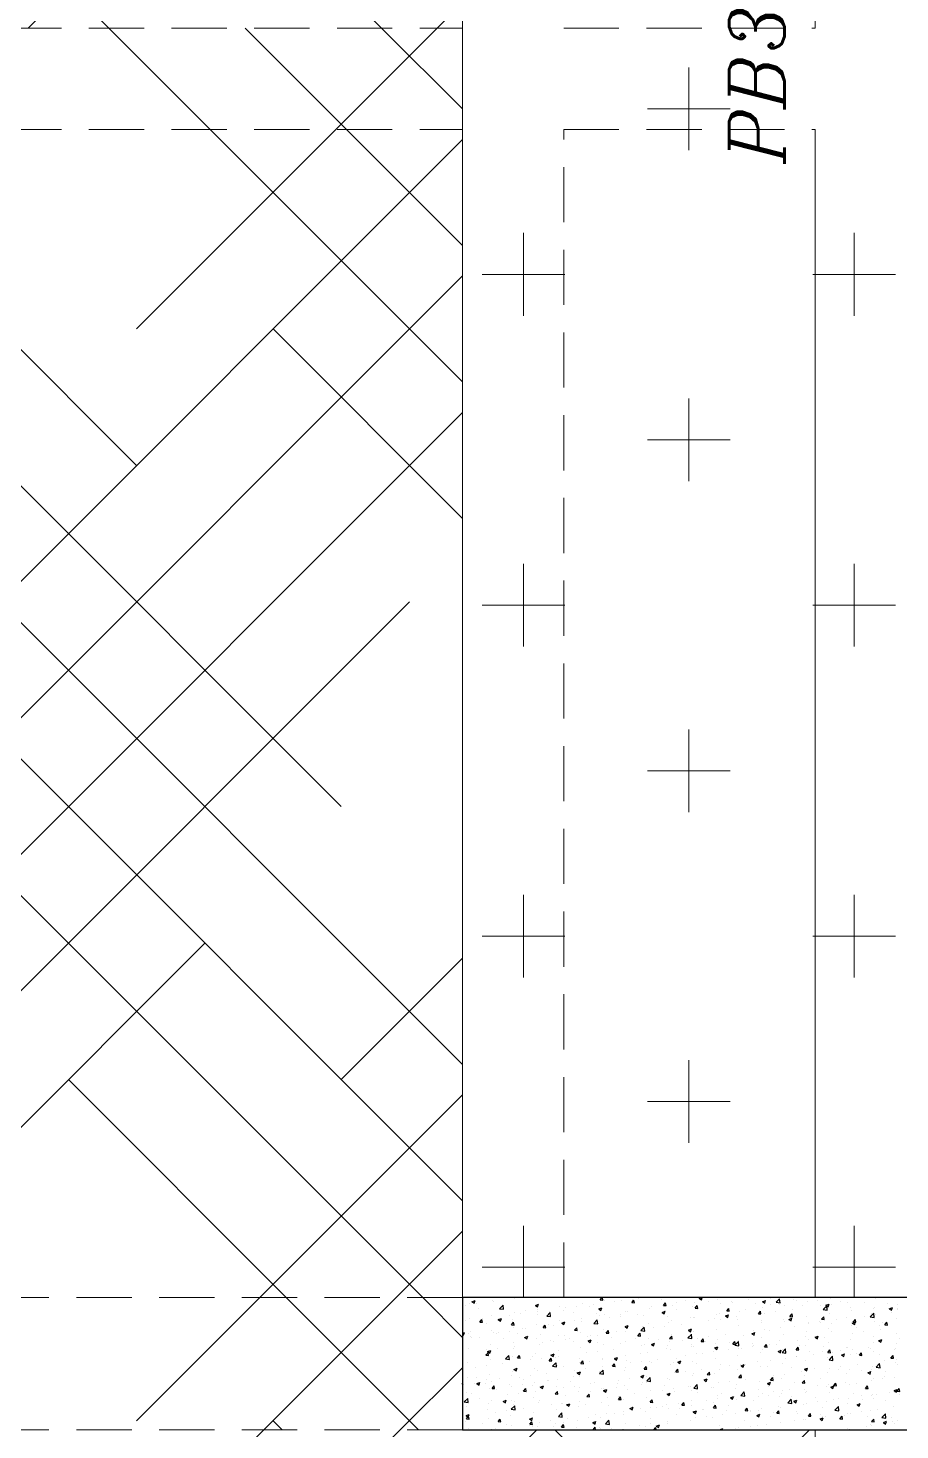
# Model space of a CAD drawing. Header units: millimetres. Extents: x 331487 to 517269, y 198509 to 399936.
# Drawn here: x 385880 to 387857, y 367849 to 371027 of the extents above; entities that cross this region are included whole.
import ezdxf

# ---------------------------------------------------------------- set-up
doc = ezdxf.new("R2010")
doc.units = ezdxf.units.MM
doc.header["$MEASUREMENT"] = 0
doc.linetypes.add('DASHED', pattern=[0.75, 0.5, -0.25])
doc.linetypes.add('DASHED2', pattern=[0.375, 0.25, -0.125])
doc.layers.add('9th_Sunk', color=251, linetype='DASHED', lineweight=5)
doc.layers.add('BEAM', color=1, linetype='Continuous', lineweight=5)
doc.layers.add('COLUMN', color=6, linetype='Continuous')
doc.styles.add('ITALICC', font='italicc', dxfattribs={"height": 0.3})

msp = doc.modelspace()

# ---------------------------------------------------------------- linework, layer by layer
at = {"layer": '9th_Sunk', "linetype": 'Continuous'}
for p, q in [((386681.7, 371026.5), (385043.5, 372664.8)), ((385880.1, 371026.5), (386280.9, 371427.3)), ((386063, 371026.5), (385971.5, 371118)), ((386808.2, 371026.5), (386865.1, 371083.5)), ((386293, 370796.5), (386063, 371026.5)), ((386602.3, 370796.5), (386372.3, 371026.5)), ((386578.2, 370796.5), (386808.2, 371026.5)), ((386865.1, 370843.1), (386681.7, 371026.5)), ((386865.1, 368677.6), (384746.2, 370796.5)), ((386590.2, 369261.8), (385055.5, 370796.5)), ((386126.2, 370035.2), (385364.9, 370796.5)), ((386126.2, 370344.6), (386578.2, 370796.5)), ((386865.1, 370224.4), (386293, 370796.5)), ((386865.1, 370533.7), (386602.3, 370796.5)), ((385662.2, 369571.2), (386865.1, 370774.1)), ((385198.1, 368797.8), (386865.1, 370464.8)), ((386865.1, 369915), (386435.6, 370344.6)), ((386865.1, 368368.2), (385043.5, 370189.9)), ((384858.7, 368149), (386865.1, 370155.4)), ((385168.1, 368149), (386744.9, 369725.9)), ((386775, 368149), (385507.5, 369416.5)), ((385477.5, 368149), (386280.9, 368952.5)), ((386590.2, 368643.1), (386865.1, 368918)), ((386465.6, 368149), (385971.5, 368643.1)), ((386405.5, 368149), (386865.1, 368608.6)), ((386714.9, 368149), (386865.1, 368299.3)), ((386126.2, 367869.7), (386405.5, 368149)), ((386414.9, 367849), (386714.9, 368149)), ((386765.6, 367849), (386465.6, 368149)), ((386865.1, 368058.9), (386775, 368149)), ((386724.3, 367849), (386865.1, 367989.9)), ((386456.2, 367849), (386435.6, 367869.7)), ((384734.1, 365549.5), (387033.6, 367849)), ((385198.1, 366322.9), (386724.3, 367849)), ((385662.2, 367096.3), (386414.9, 367849)), ((387196.7, 367727.3), (387075, 367849)), ((387582.4, 367779.1), (387652.3, 367849))]:
    msp.add_line(p, q, dxfattribs=at)
at = {"layer": 'BEAM', "ltscale": 250}
for p, q in [((387665.1, 371026.5), (387665.1, 372644)), ((386865.1, 368149), (386865.1, 372494)), ((387665.1, 368149), (387665.1, 370796.5))]:
    msp.add_line(p, q, dxfattribs=at)
at = {"layer": 'BEAM', "linetype": 'DASHED2', "ltscale": 500}
for p, q in [((383205.7, 371026.5), (386865.1, 371026.5)), ((387095.1, 371026.5), (387665.1, 371026.5)), ((383205.7, 370796.5), (386865.1, 370796.5)), ((387095.1, 370796.5), (387665.1, 370796.5)), ((387095.1, 368149), (387095.1, 370796.5)), ((386865.1, 368149), (383205.7, 368149)), ((386865.1, 367849), (383205.7, 367849))]:
    msp.add_line(p, q, dxfattribs=at)
at = {"layer": 'BEAM', "color": 253, "linetype": 'Continuous', "ltscale": 750}
for p, q in [((387378.6, 370796.5), (387378.6, 370937)), ((387284.8, 370843.2), (387472.3, 370843.2)), ((387378.6, 370749.5), (387378.6, 370796.5)), ((387003.6, 370374.5), (387003.6, 370562)), ((387753.6, 370374.5), (387753.6, 370562)), ((386909.8, 370468.2), (387095.1, 370468.2)), ((387095.1, 370468.2), (387097.3, 370468.2)), ((387659.8, 370468.2), (387665.1, 370468.2)), ((387665.1, 370468.2), (387847.3, 370468.2)), ((387378.6, 369999.5), (387378.6, 370187)), ((387284.8, 370093.2), (387472.3, 370093.2)), ((387003.6, 369624.5), (387003.6, 369812)), ((387753.6, 369624.5), (387753.6, 369812)), ((386909.8, 369718.2), (387095.1, 369718.2)), ((387095.1, 369718.2), (387097.3, 369718.2)), ((387659.8, 369718.2), (387665.1, 369718.2)), ((387665.1, 369718.2), (387847.3, 369718.2)), ((387378.6, 369249.5), (387378.6, 369437)), ((387284.8, 369343.2), (387472.3, 369343.2)), ((387003.6, 368874.5), (387003.6, 369062)), ((387753.6, 368874.5), (387753.6, 369062)), ((386909.8, 368968.2), (387095.1, 368968.2)), ((387095.1, 368968.2), (387097.3, 368968.2)), ((387659.8, 368968.2), (387665.1, 368968.2)), ((387665.1, 368968.2), (387847.3, 368968.2)), ((387378.6, 368499.5), (387378.6, 368687)), ((387284.8, 368593.2), (387472.3, 368593.2)), ((387003.6, 368149), (387003.6, 368312)), ((387753.6, 368149), (387753.6, 368312)), ((386909.8, 368218.2), (387095.1, 368218.2)), ((387095.1, 368218.2), (387097.3, 368218.2)), ((387659.8, 368218.2), (387665.1, 368218.2)), ((387665.1, 368218.2), (387847.3, 368218.2))]:
    msp.add_line(p, q, dxfattribs=at)
at = {"layer": 'BEAM', "ltscale": 750}
msp.add_line((387665.1, 367849), (387665.1, 365537.6), dxfattribs=at)
at = {"layer": 'COLUMN'}
for p, q in [((388065.1, 368149), (386865.1, 368149)), ((386865.1, 368149), (386865.1, 367849)), ((386865.1, 367849), (388065.1, 367849))]:
    msp.add_line(p, q, dxfattribs=at)
at = {"layer": 'COLUMN', "color": 2, "linetype": 'Continuous'}
for p, q in [((386983.8, 368148.1), (386983.8, 368148.1)), ((386998.9, 368148.8), (386998.9, 368148.8)), ((387177.5, 368143.8), (387181.8, 368149)), ((387183.4, 368143.3), (387182.4, 368149)), ((387249.8, 368145.8), (387249.8, 368145.8)), ((387263.7, 368147.8), (387263.7, 368147.8)), ((387317, 368145.6), (387317, 368145.6)), ((387402, 368147.7), (387405.5, 368149)), ((387402, 368147.7), (387407, 368144.3)), ((387407, 368144.3), (387408.5, 368149)), ((387409.8, 368148), (387409.8, 368148)), ((387562.9, 368147.7), (387562.9, 368147.7)), ((387576.6, 368138.5), (387584.3, 368146.6)), ((387585.5, 368137.1), (387584.4, 368146.6)), ((387616.3, 368145.5), (387616.3, 368145.5)), ((387698.6, 368146.5), (387698.6, 368146.5)), ((387802.4, 368146.6), (387802.4, 368146.6)), ((386872.9, 368132.2), (386872.9, 368132.2)), ((386881.9, 368134.6), (386881.9, 368134.6)), ((386886.8, 368139.5), (386893.8, 368142.2)), ((386886.8, 368139.5), (386891.8, 368136.1)), ((386891.8, 368136.1), (386893.8, 368142.2)), ((386897.9, 368135.5), (386897.9, 368135.5)), ((386902.4, 368124), (386902.4, 368124)), ((386933.3, 368141.7), (386933.3, 368141.7)), ((386935.8, 368140.5), (386935.8, 368140.5)), ((386949.5, 368123.8), (386957.3, 368132)), ((386949.5, 368123.8), (386958.4, 368122.5)), ((386955.8, 368121.7), (386955.8, 368121.7)), ((386958.4, 368122.5), (386957.3, 368132)), ((386982.6, 368114.8), (386982.6, 368114.8)), ((387009.2, 368119.5), (387009.2, 368119.5)), ((387030.5, 368131.5), (387037.5, 368134.1)), ((387030.5, 368131.5), (387035.5, 368128.1)), ((387034.5, 368122.3), (387034.5, 368122.3)), ((387035.5, 368128.1), (387037.5, 368134.1)), ((387035.5, 368117.6), (387035.5, 368117.6)), ((387056.2, 368107.3), (387064, 368115.4)), ((387062.5, 368117.2), (387062.5, 368117.2)), ((387065.1, 368105.9), (387064, 368115.4)), ((387085.9, 368129.3), (387085.9, 368129.3)), ((387094.2, 368119.9), (387094.2, 368119.9)), ((387098.7, 368125.9), (387098.7, 368125.9)), ((387115.9, 368114.9), (387115.9, 368114.9)), ((387123.7, 368129.2), (387123.7, 368129.2)), ((387136.4, 368135.7), (387136.4, 368135.7)), ((387152.5, 368129.9), (387152.5, 368129.9)), ((387161.6, 368134.2), (387161.6, 368134.2)), ((387174.2, 368123.5), (387181.3, 368126.1)), ((387174.2, 368123.5), (387179.2, 368120.1)), ((387177.5, 368143.8), (387183.4, 368143.3)), ((387179.2, 368120.1), (387181.2, 368126.1)), ((387188.3, 368143.2), (387188.3, 368143.2)), ((387210.9, 368139.9), (387210.9, 368139.9)), ((387224.7, 368142.5), (387224.7, 368142.5)), ((387234.8, 368118), (387234.8, 368118)), ((387238.4, 368117), (387238.4, 368117)), ((387249.2, 368137.6), (387254, 368143.3)), ((387249.2, 368137.6), (387255.2, 368137)), ((387255.2, 368137), (387254, 368143.3)), ((387288.9, 368123.4), (387288.9, 368123.4)), ((387293.1, 368128), (387293.1, 368128)), ((387318, 368115.4), (387325, 368118.1)), ((387318, 368115.4), (387322.9, 368112.1)), ((387320.9, 368131.3), (387325.7, 368137)), ((387320.9, 368131.3), (387326.9, 368130.8)), ((387322.9, 368112.1), (387325, 368118.1)), ((387324.5, 368119.7), (387324.5, 368119.7)), ((387326.9, 368130.8), (387325.7, 368137)), ((387340.9, 368130.9), (387340.9, 368130.9)), ((387349.5, 368123), (387349.5, 368123)), ((387351.5, 368138), (387351.5, 368138)), ((387370.4, 368143.3), (387370.4, 368143.3)), ((387387.4, 368128), (387387.4, 368128)), ((387392.2, 368137.9), (387392.2, 368137.9)), ((387392.6, 368125), (387397.5, 368130.8)), ((387392.6, 368125), (387398.6, 368124.5)), ((387398.6, 368124.5), (387397.5, 368130.8)), ((387423.8, 368141.1), (387423.8, 368141.1)), ((387442.7, 368144.3), (387442.7, 368144.3)), ((387450.5, 368136.3), (387450.5, 368136.3)), ((387464.4, 368118.7), (387469.2, 368124.5)), ((387464.4, 368118.7), (387470.3, 368118.2)), ((387470.3, 368118.2), (387469.2, 368124.5)), ((387475.6, 368139.6), (387475.6, 368139.6)), ((387477.2, 368138.8), (387477.2, 368138.8)), ((387493.5, 368118.5), (387493.5, 368118.5)), ((387506.3, 368123), (387506.3, 368123)), ((387513.5, 368144.6), (387513.5, 368144.6)), ((387530.6, 368136.6), (387530.6, 368136.6)), ((387536.1, 368112.5), (387540.9, 368118.2)), ((387542.1, 368111.9), (387540.9, 368118.2)), ((387544.8, 368125.5), (387544.8, 368125.5)), ((387545.7, 368139.7), (387552.7, 368142.4)), ((387545.7, 368139.7), (387550.7, 368136.3)), ((387550.3, 368113.4), (387550.3, 368113.4)), ((387550.7, 368136.3), (387552.7, 368142.4)), ((387564.6, 368133), (387564.6, 368133)), ((387575.3, 368116.7), (387575.3, 368116.7)), ((387576.6, 368138.5), (387585.5, 368137.1)), ((387584, 368134.3), (387584, 368134.3)), ((387595.3, 368131.9), (387595.3, 368131.9)), ((387613.2, 368121.7), (387613.2, 368121.7)), ((387622.9, 368143.1), (387622.9, 368143.1)), ((387637.3, 368132), (387637.3, 368132)), ((387647.3, 368139.4), (387647.3, 368139.4)), ((387669.6, 368143.2), (387669.6, 368143.2)), ((387676.4, 368130), (387676.4, 368130)), ((387683.3, 368121.9), (387691.1, 368130.1)), ((387683.3, 368121.9), (387692.2, 368120.6)), ((387689.4, 368131.7), (387696.4, 368134.4)), ((387689.4, 368131.7), (387694.4, 368128.3)), ((387690.7, 368129.8), (387690.7, 368129.8)), ((387692.2, 368120.6), (387691.1, 368130.1)), ((387694.4, 368128.3), (387696.4, 368134.4)), ((387701.4, 368133.3), (387701.4, 368133.3)), ((387723, 368141), (387723, 368141)), ((387739.3, 368138.3), (387739.3, 368138.3)), ((387744.1, 368127.5), (387744.1, 368127.5)), ((387747.9, 368119.6), (387747.9, 368119.6)), ((387776.4, 368138.7), (387776.4, 368138.7)), ((387790, 368105.4), (387797.8, 368113.5)), ((387793.8, 368113.4), (387793.8, 368113.4)), ((387797.5, 368125.3), (387797.5, 368125.3)), ((387798.9, 368104), (387797.8, 368113.5)), ((387799.8, 368127.1), (387799.8, 368127.1)), ((387829.8, 368136.5), (387829.8, 368136.5)), ((387833.1, 368123.7), (387840.1, 368126.4)), ((387833.1, 368123.7), (387838.1, 368120.3)), ((387838.1, 368120.3), (387840.1, 368126.4)), ((387839, 368115.5), (387839, 368115.5)), ((387850.9, 368123), (387850.9, 368123)), ((387851.2, 368134.1), (387851.2, 368134.1)), ((387852.1, 368123.4), (387852.1, 368123.4)), ((386871.6, 368096), (386871.6, 368096)), ((386880.7, 368101.3), (386880.7, 368101.3)), ((386904.4, 368093.7), (386909.3, 368099.5)), ((386904.4, 368093.7), (386910.4, 368093.2)), ((386910.4, 368093.2), (386909.3, 368099.5)), ((386909.5, 368101), (386909.5, 368101)), ((386919.3, 368089.9), (386919.3, 368089.9)), ((386932.1, 368108.4), (386932.1, 368108.4)), ((386946.5, 368099.2), (386953.5, 368101.9)), ((386946.5, 368099.2), (386951.5, 368095.9)), ((386951.5, 368095.9), (386953.5, 368101.9)), ((386972.6, 368109.3), (386972.6, 368109.3)), ((386976.2, 368087.4), (386981, 368093.2)), ((386976.2, 368087.4), (386982.1, 368086.9)), ((386977.6, 368099.9), (386977.6, 368099.9)), ((386982.1, 368086.9), (386981, 368093.2)), ((386997.6, 368112.6), (386997.6, 368112.6)), ((387033.3, 368089), (387033.3, 368089)), ((387035.9, 368109.9), (387035.9, 368109.9)), ((387047.9, 368081.2), (387052.7, 368086.9)), ((387053.9, 368080.6), (387052.7, 368086.9)), ((387056.2, 368107.3), (387065.1, 368105.9)), ((387059.9, 368088), (387059.9, 368088)), ((387072.4, 368086.5), (387072.4, 368086.5)), ((387084.6, 368096), (387084.6, 368096)), ((387090.2, 368091.2), (387097.2, 368093.9)), ((387090.2, 368091.2), (387095.2, 368087.8)), ((387095.2, 368087.8), (387097.2, 368093.9)), ((387097.4, 368089.8), (387097.4, 368089.8)), ((387118.2, 368098), (387118.2, 368098)), ((387135.2, 368102.4), (387135.2, 368102.4)), ((387135.3, 368094.8), (387135.3, 368094.8)), ((387162.9, 368090.7), (387170.7, 368098.8)), ((387162.9, 368090.7), (387171.8, 368089.4)), ((387169.3, 368112.7), (387169.3, 368112.7)), ((387171.8, 368089.4), (387170.7, 368098.9)), ((387176.5, 368108), (387176.5, 368108)), ((387187.1, 368109.9), (387187.1, 368109.9)), ((387198.4, 368103.1), (387198.4, 368103.1)), ((387222.7, 368110.4), (387222.7, 368110.4)), ((387223.5, 368106.4), (387223.5, 368106.4)), ((387233.9, 368083.2), (387240.9, 368085.9)), ((387233.9, 368083.2), (387238.9, 368079.8)), ((387237.2, 368083.7), (387237.2, 368083.7)), ((387238.9, 368079.8), (387240.9, 368085.9)), ((387261.3, 368111.4), (387261.3, 368111.4)), ((387269.6, 368074.2), (387277.4, 368082.3)), ((387273, 368083), (387273, 368083)), ((387276.1, 368108.2), (387276.1, 368108.2)), ((387278.5, 368072.8), (387277.4, 368082.3)), ((387287.7, 368090.1), (387287.7, 368090.1)), ((387323.2, 368083.5), (387323.2, 368083.5)), ((387329.4, 368105.9), (387329.4, 368105.9)), ((387331.3, 368093), (387331.3, 368093)), ((387339.7, 368097.6), (387339.7, 368097.6)), ((387361.1, 368088.5), (387361.1, 368088.5)), ((387382.8, 368103.7), (387382.8, 368103.7)), ((387389.7, 368103), (387389.7, 368103)), ((387391, 368104.6), (387391, 368104.6)), ((387424.2, 368096.8), (387424.2, 368096.8)), ((387436.2, 368101.4), (387436.2, 368101.4)), ((387441.5, 368111), (387441.5, 368111)), ((387448, 368113), (387448, 368113)), ((387449.3, 368100.1), (387449.3, 368100.1)), ((387461.7, 368107.4), (387468.7, 368110.1)), ((387461.7, 368107.4), (387466.7, 368104.1)), ((387466.6, 368104.1), (387468.7, 368110.1)), ((387487.1, 368105.1), (387487.1, 368105.1)), ((387489.6, 368099.2), (387489.6, 368099.2)), ((387492.2, 368085.2), (387492.2, 368085.2)), ((387536.1, 368112.5), (387542.1, 368111.9)), ((387543, 368096.9), (387543, 368096.9)), ((387543.6, 368092.3), (387543.6, 368092.3)), ((387586.9, 368082.3), (387586.9, 368082.3)), ((387594.1, 368098.7), (387594.1, 368098.7)), ((387596.4, 368094.6), (387596.4, 368094.6)), ((387605.4, 368099.4), (387612.4, 368102.1)), ((387605.4, 368099.4), (387610.4, 368096.1)), ((387607.8, 368106.2), (387612.6, 368111.9)), ((387607.8, 368106.2), (387613.8, 368105.7)), ((387610.4, 368096.1), (387612.4, 368102.1)), ((387613.8, 368105.7), (387612.6, 368111.9)), ((387618.8, 368083.4), (387618.8, 368083.4)), ((387646, 368106.2), (387646, 368106.2)), ((387649.7, 368092.4), (387649.7, 368092.4)), ((387650.1, 368090.6), (387650.1, 368090.6)), ((387675.1, 368093.9), (387675.1, 368093.9)), ((387677.1, 368093.4), (387677.1, 368093.4)), ((387679.6, 368099.9), (387684.4, 368105.7)), ((387679.6, 368099.9), (387685.5, 368099.4)), ((387685.5, 368099.4), (387684.4, 368105.6)), ((387697.4, 368113.2), (387697.4, 368113.2)), ((387703.1, 368090.1), (387703.1, 368090.1)), ((387713, 368098.9), (387713, 368098.9)), ((387735.4, 368103.4), (387735.4, 368103.4)), ((387746.7, 368086.3), (387746.7, 368086.3)), ((387749.1, 368091.4), (387756.1, 368094.1)), ((387749.1, 368091.4), (387754.1, 368088.1)), ((387751.3, 368093.6), (387756.1, 368099.4)), ((387751.3, 368093.6), (387757.3, 368093.1)), ((387754.1, 368088.1), (387756.1, 368094.1)), ((387757.3, 368093.1), (387756.1, 368099.4)), ((387756.5, 368087.9), (387756.5, 368087.9)), ((387776.1, 368107.2), (387776.1, 368107.2)), ((387790, 368105.4), (387798.9, 368104)), ((387798.6, 368093.8), (387798.6, 368093.8)), ((387801.2, 368110.5), (387801.2, 368110.5)), ((387809.9, 368085.6), (387809.9, 368085.6)), ((387817.7, 368091.5), (387817.7, 368091.5)), ((387823, 368087.4), (387827.8, 368093.1)), ((387823, 368087.4), (387829, 368086.8)), ((387829, 368086.8), (387827.8, 368093.1)), ((387850, 368100.8), (387850, 368100.8)), ((386865.1, 368068), (386869.5, 368069.6)), ((386865.1, 368065.2), (386867.5, 368063.6)), ((386867.5, 368063.6), (386869.5, 368069.6)), ((386879.5, 368068), (386879.5, 368068)), ((386882.9, 368072.9), (386882.9, 368072.9)), ((386883.1, 368061.6), (386883.1, 368061.6)), ((386884.9, 368057.9), (386884.9, 368057.9)), ((386904, 368059.4), (386904, 368059.4)), ((386930.8, 368075.1), (386930.8, 368075.1)), ((386936.3, 368070.6), (386936.3, 368070.6)), ((386943.2, 368067.9), (386943.2, 368067.9)), ((386946.3, 368069.9), (386946.3, 368069.9)), ((386957.4, 368057.2), (386957.4, 368057.2)), ((386971.3, 368073.2), (386971.3, 368073.2)), ((386981.4, 368081.5), (386981.4, 368081.5)), ((386989.7, 368068.4), (386989.7, 368068.4)), ((387001.6, 368077.9), (387001.6, 368077.9)), ((387006.2, 368058.9), (387013.2, 368061.6)), ((387006.2, 368058.9), (387011.2, 368055.6)), ((387009.2, 368078.2), (387009.2, 368078.2)), ((387010.8, 368054.9), (387010.8, 368054.9)), ((387011.2, 368055.6), (387013.2, 368061.6)), ((387032.1, 368055.7), (387032.1, 368055.7)), ((387043.1, 368066.1), (387043.1, 368066.1)), ((387047.9, 368081.2), (387053.9, 368080.6)), ((387064.1, 368052.7), (387064.1, 368052.7)), ((387071.1, 368050.4), (387071.1, 368050.4)), ((387083.4, 368062.7), (387083.4, 368062.7)), ((387096.4, 368063.8), (387096.4, 368063.8)), ((387098.1, 368053), (387098.1, 368053)), ((387109, 368055.3), (387109, 368055.3)), ((387117.5, 368050.4), (387117.5, 368050.4)), ((387119.6, 368074.9), (387124.4, 368080.6)), ((387119.6, 368074.9), (387125.6, 368074.4)), ((387125.6, 368074.4), (387124.4, 368080.6)), ((387133.9, 368069.1), (387133.9, 368069.1)), ((387149.8, 368061.6), (387149.8, 368061.6)), ((387149.9, 368050.9), (387156.9, 368053.6)), ((387149.9, 368050.9), (387154.9, 368047.6)), ((387154.9, 368047.6), (387156.9, 368053.6)), ((387156.4, 368063), (387156.4, 368063)), ((387172.1, 368063.7), (387172.1, 368063.7)), ((387185.9, 368076.6), (387185.9, 368076.6)), ((387191.3, 368068.6), (387196.2, 368074.4)), ((387191.3, 368068.6), (387197.3, 368068.1)), ((387197.3, 368068.1), (387196.2, 368074.4)), ((387197.2, 368067), (387197.2, 368067)), ((387203.2, 368059.3), (387203.2, 368059.3)), ((387214.7, 368073), (387214.7, 368073)), ((387235, 368071.9), (387235, 368071.9)), ((387236, 368050.4), (387236, 368050.4)), ((387256.6, 368057.1), (387256.6, 368057.1)), ((387263.1, 368062.3), (387267.9, 368068.1)), ((387263.1, 368062.3), (387269, 368061.8)), ((387269, 368061.8), (387267.9, 368068.1)), ((387269.7, 368074.2), (387278.5, 368072.8)), ((387286.5, 368056.8), (387286.5, 368056.8)), ((387298.2, 368080.3), (387298.2, 368080.3)), ((387310, 368054.8), (387310, 368054.8)), ((387334.8, 368056.1), (387339.6, 368061.8)), ((387334.8, 368056.1), (387340.8, 368055.5)), ((387338.5, 368064.3), (387338.5, 368064.3)), ((387340.8, 368055.5), (387339.6, 368061.8)), ((387363.4, 368052.6), (387363.4, 368052.6)), ((387376.4, 368057.6), (387384.2, 368065.7)), ((387376.4, 368057.6), (387385.3, 368056.3)), ((387377.7, 368075.2), (387384.7, 368077.9)), ((387377.7, 368075.2), (387382.6, 368071.8)), ((387382.6, 368071.8), (387384.7, 368077.9)), ((387385.3, 368056.3), (387384.2, 368065.8)), ((387389.8, 368071.3), (387389.8, 368071.3)), ((387397.9, 368057.4), (387397.9, 368057.4)), ((387406.5, 368049.8), (387411.3, 368055.5)), ((387412.5, 368049.3), (387411.3, 368055.5)), ((387416.7, 368050.3), (387416.7, 368050.3)), ((387423, 368060.7), (387423, 368060.7)), ((387440.3, 368077.7), (387440.3, 368077.7)), ((387443.8, 368053.4), (387443.8, 368053.4)), ((387460.8, 368065.7), (387460.8, 368065.7)), ((387491, 368051.9), (387491, 368051.9)), ((387502.2, 368063.4), (387502.2, 368063.4)), ((387521.4, 368067.2), (387528.4, 368069.9)), ((387521.4, 368067.2), (387526.3, 368063.8)), ((387524, 368074), (387524, 368074)), ((387526.3, 368063.8), (387528.4, 368069.9)), ((387542.4, 368059), (387542.4, 368059)), ((387549, 368077.3), (387549, 368077.3)), ((387560.5, 368073.4), (387560.5, 368073.4)), ((387584.4, 368051.4), (387584.4, 368051.4)), ((387592.9, 368065.4), (387592.9, 368065.4)), ((387623.8, 368051.2), (387623.8, 368051.2)), ((387642.8, 368061.4), (387642.8, 368061.4)), ((387644.8, 368072.9), (387644.8, 368072.9)), ((387648.8, 368054.5), (387648.8, 368054.5)), ((387665.1, 368059.2), (387672.1, 368061.9)), ((387665.1, 368059.2), (387670.1, 368055.8)), ((387670.1, 368055.8), (387672.1, 368061.9)), ((387686.7, 368059.4), (387686.7, 368059.4)), ((387696.2, 368079.9), (387696.2, 368079.9)), ((387701.1, 368071.4), (387701.1, 368071.4)), ((387745.5, 368053), (387745.5, 368053)), ((387749.8, 368067.8), (387749.8, 368067.8)), ((387759.4, 368081.4), (387759.4, 368081.4)), ((387774.8, 368071.1), (387774.8, 368071.1)), ((387797.4, 368060.5), (387797.4, 368060.5)), ((387808.8, 368051.2), (387815.8, 368053.8)), ((387808.8, 368051.2), (387813.8, 368047.8)), ((387812.7, 368076), (387812.7, 368076)), ((387813.8, 368047.8), (387815.8, 368053.8)), ((387848.7, 368067.6), (387848.7, 368067.6)), ((387855.9, 368056.5), (387855.9, 368056.5)), ((386878.3, 368034.7), (386878.3, 368034.7)), ((386916.4, 368019.8), (386916.4, 368019.8)), ((386918.3, 368018.5), (386923.1, 368024.2)), ((386918.3, 368018.5), (386924.3, 368018)), ((386920, 368030.5), (386920, 368030.5)), ((386922.2, 368026.7), (386929.2, 368029.4)), ((386922.2, 368026.7), (386927.2, 368023.3)), ((386924.3, 368018), (386923.1, 368024.2)), ((386923.1, 368022.9), (386923.1, 368022.9)), ((386927.2, 368023.3), (386929.2, 368029.4)), ((386929.6, 368041.8), (386929.6, 368041.8)), ((386945, 368033.8), (386945, 368033.8)), ((386980.1, 368048.2), (386980.1, 368048.2)), ((386981.4, 368032.9), (386981.4, 368032.9)), ((386982.9, 368038.7), (386982.9, 368038.7)), ((387030.9, 368022.4), (387030.9, 368022.4)), ((387039.7, 368042.9), (387039.7, 368042.9)), ((387046.1, 368047.1), (387046.1, 368047.1)), ((387065.9, 368018.7), (387072.9, 368021.4)), ((387065.9, 368018.7), (387070.9, 368015.3)), ((387070.9, 368015.3), (387072.9, 368021.4)), ((387082.2, 368029.4), (387082.2, 368029.4)), ((387132.7, 368035.8), (387132.7, 368035.8)), ((387145.8, 368024.2), (387145.8, 368024.2)), ((387170.8, 368027.5), (387170.8, 368027.5)), ((387170.9, 368048.2), (387170.9, 368048.2)), ((387184.7, 368043.3), (387184.7, 368043.3)), ((387208.7, 368032.5), (387208.7, 368032.5)), ((387224.3, 368045.9), (387224.3, 368045.9)), ((387268.9, 368023.3), (387268.9, 368023.3)), ((387271.9, 368040.8), (387271.9, 368040.8)), ((387277.7, 368043.6), (387277.7, 368043.6)), ((387285.3, 368023.5), (387285.3, 368023.5)), ((387293.6, 368042.9), (387300.6, 368045.6)), ((387293.6, 368042.9), (387298.6, 368039.6)), ((387296.9, 368044.1), (387296.9, 368044.1)), ((387298.6, 368039.6), (387300.6, 368045.6)), ((387327.2, 368033.3), (387327.2, 368033.3)), ((387331.1, 368041.4), (387331.1, 368041.4)), ((387334.8, 368049.1), (387334.8, 368049.1)), ((387337.2, 368031), (387337.2, 368031)), ((387384.4, 368039.1), (387384.4, 368039.1)), ((387385.5, 368043.3), (387385.5, 368043.3)), ((387388.6, 368038), (387388.6, 368038)), ((387396.7, 368021.3), (387396.7, 368021.3)), ((387406.5, 368049.8), (387412.5, 368049.3)), ((387409.5, 368021.4), (387409.5, 368021.4)), ((387434.5, 368026.2), (387434.5, 368026.2)), ((387437.3, 368034.9), (387444.3, 368037.6)), ((387437.3, 368034.9), (387442.3, 368031.6)), ((387437.8, 368036.9), (387437.8, 368036.9)), ((387439.1, 368044.4), (387439.1, 368044.4)), ((387442.3, 368031.6), (387444.3, 368037.6)), ((387467.8, 368031.4), (387467.8, 368031.4)), ((387470.1, 368048.1), (387470.1, 368048.1)), ((387478.2, 368043.5), (387483.1, 368049.3)), ((387478.2, 368043.5), (387484.2, 368043)), ((387484.2, 368043), (387483.1, 368049.3)), ((387483.1, 368041.1), (387490.9, 368049.2)), ((387483.1, 368041.1), (387492, 368039.7)), ((387489.8, 368018.6), (387489.8, 368018.6)), ((387492, 368039.7), (387490.9, 368049.2)), ((387491.2, 368034.6), (387491.2, 368034.6)), ((387497.7, 368034.6), (387497.7, 368034.6)), ((387522.7, 368037.9), (387522.7, 368037.9)), ((387523.5, 368045.8), (387523.5, 368045.8)), ((387526.1, 368041.4), (387526.1, 368041.4)), ((387541.2, 368025.7), (387541.2, 368025.7)), ((387544.6, 368032.4), (387544.6, 368032.4)), ((387550, 368037.2), (387554.8, 368043)), ((387550, 368037.2), (387556, 368036.7)), ((387555.9, 368036.7), (387554.8, 368043)), ((387560.6, 368042.8), (387560.6, 368042.8)), ((387576.9, 368043.5), (387576.9, 368043.5)), ((387581.1, 368026.9), (387588.1, 368029.6)), ((387581.1, 368026.9), (387586, 368023.6)), ((387586, 368023.6), (387588.1, 368029.6)), ((387589.8, 368024.5), (387597.6, 368032.6)), ((387589.8, 368024.5), (387598.7, 368023.2)), ((387591.7, 368032.1), (387591.7, 368032.1)), ((387598.7, 368023.2), (387597.6, 368032.7)), ((387598, 368030.1), (387598, 368030.1)), ((387621.7, 368031), (387626.5, 368036.7)), ((387621.7, 368031), (387627.7, 368030.4)), ((387627.7, 368030.4), (387626.5, 368036.7)), ((387630.3, 368041.3), (387630.3, 368041.3)), ((387643.6, 368039.6), (387643.6, 368039.6)), ((387651.4, 368027.9), (387651.4, 368027.9)), ((387660.4, 368020), (387660.4, 368020)), ((387681, 368026.4), (387681, 368026.4)), ((387683.6, 368039), (387683.6, 368039)), ((387693.4, 368024.7), (387698.2, 368030.4)), ((387693.4, 368024.7), (387699.4, 368024.2)), ((387694.9, 368046.6), (387694.9, 368046.6)), ((387699.4, 368024.2), (387698.2, 368030.4)), ((387704.7, 368025.6), (387704.7, 368025.6)), ((387723.5, 368028.3), (387723.5, 368028.3)), ((387724.8, 368018.9), (387731.8, 368021.6)), ((387724.8, 368018.9), (387729.7, 368015.5)), ((387729.7, 368015.5), (387731.8, 368021.6)), ((387737, 368036.8), (387737, 368036.8)), ((387739.3, 368036.4), (387739.3, 368036.4)), ((387744.2, 368019.7), (387744.2, 368019.7)), ((387748.5, 368031.6), (387748.5, 368031.6)), ((387758.1, 368023.3), (387758.1, 368023.3)), ((387765.2, 368018.4), (387770, 368024.2)), ((387765.2, 368018.4), (387771.1, 368017.9)), ((387771.1, 368017.9), (387770, 368024.2)), ((387786.4, 368036.6), (387786.4, 368036.6)), ((387790.4, 368034.5), (387790.4, 368034.5)), ((387796.2, 368027.2), (387796.2, 368027.2)), ((387797.6, 368046.5), (387797.6, 368046.5)), ((387811.5, 368021.1), (387811.5, 368021.1)), ((387843.8, 368032.3), (387843.8, 368032.3)), ((387847.5, 368034.3), (387847.5, 368034.3)), ((387849.6, 368044.9), (387849.6, 368044.9)), ((386877.1, 368001.5), (386877.1, 368001.5)), ((386893.7, 367991), (386893.7, 367991)), ((386918.7, 367994.3), (386918.7, 367994.3)), ((386928.4, 368008.5), (386928.4, 368008.5)), ((386956.6, 367999.3), (386956.6, 367999.3)), ((386962.7, 368009.9), (386970.5, 368018)), ((386962.7, 368009.9), (386971.6, 368008.5)), ((386969.8, 368017.5), (386969.8, 368017.5)), ((386971.6, 368008.5), (386970.5, 368018)), ((386978.9, 368014.9), (386978.9, 368014.9)), ((386981.9, 367986.4), (386988.9, 367989.1)), ((386981.9, 367986.4), (386986.8, 367983.1)), ((386986.8, 367983.1), (386988.9, 367989.1)), ((386990, 368012.2), (386994.9, 368018)), ((386990, 368012.2), (386996, 368011.7)), ((386996, 368011.7), (386994.9, 368018)), ((387019.7, 368007.6), (387019.7, 368007.6)), ((387023.2, 368015.3), (387023.2, 368015.3)), ((387029.6, 367989.1), (387029.6, 367989.1)), ((387044.8, 368010.9), (387044.8, 368010.9)), ((387061.8, 368005.9), (387066.6, 368011.7)), ((387061.8, 368005.9), (387067.7, 368005.4)), ((387067.7, 368005.4), (387066.6, 368011.7)), ((387069.5, 367993.3), (387077.2, 368001.4)), ((387069.5, 367993.3), (387078.4, 367991.9)), ((387076.5, 368013), (387076.5, 368013)), ((387078.4, 367991.9), (387077.3, 368001.4)), ((387081, 367996.1), (387081, 367996.1)), ((387082.7, 368015.9), (387082.7, 368015.9)), ((387093.9, 367993.3), (387093.9, 367993.3)), ((387129.9, 368010.8), (387129.9, 368010.8)), ((387131.5, 368002.5), (387131.5, 368002.5)), ((387133.5, 367999.7), (387138.3, 368005.4)), ((387133.5, 367999.7), (387139.5, 367999.2)), ((387139.5, 367999.1), (387138.3, 368005.4)), ((387144.5, 367988.1), (387144.5, 367988.1)), ((387152.3, 368003.3), (387152.3, 368003.3)), ((387182.4, 367993.1), (387182.4, 367993.1)), ((387183.3, 368008.5), (387183.3, 368008.5)), ((387183.4, 368010), (387183.4, 368010)), ((387205.2, 367993.4), (387210, 367999.1)), ((387205.2, 367993.4), (387211.2, 367992.9)), ((387209.6, 368010.7), (387216.6, 368013.4)), ((387209.6, 368010.7), (387214.6, 368007.3)), ((387211.2, 367992.9), (387210, 367999.1)), ((387210.6, 368013.3), (387210.6, 368013.3)), ((387214.6, 368007.3), (387216.6, 368013.4)), ((387234.5, 367991.4), (387234.5, 367991.4)), ((387234.8, 368017.1), (387234.8, 368017.1)), ((387236.7, 368006.3), (387236.7, 368006.3)), ((387245.6, 368001.4), (387245.6, 368001.4)), ((387270.6, 368004.7), (387270.6, 368004.7)), ((387276.9, 367987.1), (387281.8, 367992.9)), ((387276.9, 367987.1), (387282.9, 367986.6)), ((387282.9, 367986.6), (387281.8, 367992.9)), ((387284.1, 367990.2), (387284.1, 367990.2)), ((387290.1, 368004), (387290.1, 368004)), ((387292.9, 368001.4), (387292.9, 368001.4)), ((387308.5, 368009.7), (387308.5, 368009.7)), ((387336, 367997.7), (387336, 367997.7)), ((387343.5, 368001.7), (387343.5, 368001.7)), ((387348.7, 367980.8), (387353.5, 367986.6)), ((387351.2, 368011.4), (387351.2, 368011.4)), ((387353.3, 368002.7), (387360.3, 368005.4)), ((387353.3, 368002.7), (387358.3, 367999.3)), ((387354.6, 367980.3), (387353.5, 367986.6)), ((387358.3, 367999.3), (387360.3, 368005.4)), ((387371.6, 368018), (387371.6, 368018)), ((387387.4, 368004.7), (387387.4, 368004.7)), ((387396.8, 367999.5), (387396.8, 367999.5)), ((387408.2, 367986.8), (387408.2, 367986.8)), ((387437.9, 368011.1), (387437.9, 368011.1)), ((387447.7, 367986.4), (387447.7, 367986.4)), ((387450.2, 367997.2), (387450.2, 367997.2)), ((387471.4, 367995.1), (387471.4, 367995.1)), ((387496.4, 367998.4), (387496.4, 367998.4)), ((387497, 367994.7), (387504, 367997.3)), ((387497, 367994.7), (387502, 367991.3)), ((387502, 367991.3), (387504, 367997.3)), ((387503.6, 367995), (387503.6, 367995)), ((387506, 367996.4), (387506, 367996.4)), ((387534.3, 368003.4), (387534.3, 368003.4)), ((387539.9, 367992.4), (387539.9, 367992.4)), ((387557, 367992.7), (387557, 367992.7)), ((387564.3, 368006.4), (387564.3, 368006.4)), ((387590.5, 367998.8), (387590.5, 367998.8)), ((387597.4, 368011.7), (387597.4, 368011.7)), ((387610.4, 367990.5), (387610.4, 367990.5)), ((387622.5, 368015), (387622.5, 368015)), ((387622.6, 368016.4), (387622.6, 368016.4)), ((387640.7, 367986.6), (387647.7, 367989.3)), ((387640.7, 367986.6), (387645.7, 367983.3)), ((387642.4, 368006.3), (387642.4, 368006.3)), ((387645.7, 367983.3), (387647.7, 367989.3)), ((387663.8, 367988.2), (387663.8, 367988.2)), ((387693.7, 368013.3), (387693.7, 368013.3)), ((387696.5, 368008), (387704.3, 368016.1)), ((387696.5, 368008), (387705.4, 368006.6)), ((387697.2, 367988.9), (387697.2, 367988.9)), ((387705.4, 368006.6), (387704.3, 368016.1)), ((387722.2, 367992.2), (387722.2, 367992.2)), ((387743, 367986.4), (387743, 367986.4)), ((387760.1, 367997.2), (387760.1, 367997.2)), ((387793.5, 367986.8), (387793.5, 367986.8)), ((387795, 367993.9), (387795, 367993.9)), ((387803.3, 367991.4), (387811.1, 367999.5)), ((387803.3, 367991.4), (387812.2, 367990)), ((387812.2, 367990), (387811.1, 367999.5)), ((387823.3, 368005.5), (387823.3, 368005.5)), ((387836.9, 368012.1), (387841.7, 368017.9)), ((387836.9, 368012.1), (387842.9, 368011.6)), ((387842.9, 368011.6), (387841.7, 368017.9)), ((387846.3, 368001), (387846.3, 368001)), ((387848.3, 368008.8), (387848.3, 368008.8)), ((387851.8, 367996.8), (387851.8, 367996.8)), ((386865.1, 367955.1), (386865.3, 367955.3)), ((386866.4, 367949), (386865.3, 367955.3)), ((386875.9, 367968.2), (386875.9, 367968.2)), ((386892.4, 367954.9), (386892.4, 367954.9)), ((386896.9, 367968.7), (386896.9, 367968.7)), ((386897.9, 367954.2), (386904.9, 367956.9)), ((386902.8, 367950.8), (386904.9, 367956.9)), ((386918, 367955.3), (386918, 367955.3)), ((386919, 367963.3), (386919, 367963.3)), ((386927.2, 367975.2), (386927.2, 367975.2)), ((386930.3, 367959.9), (386930.3, 367959.9)), ((386950.3, 367966.4), (386950.3, 367966.4)), ((386977.3, 367973.3), (386977.3, 367973.3)), ((386977.7, 367981.6), (386977.7, 367981.6)), ((386993.4, 367968.2), (386993.4, 367968.2)), ((387003.7, 367964.2), (387003.7, 367964.2)), ((387018.5, 367971.5), (387018.5, 367971.5)), ((387028.4, 367955.8), (387028.4, 367955.8)), ((387035.6, 367983.3), (387035.6, 367983.3)), ((387056.3, 367976.5), (387056.3, 367976.5)), ((387057.1, 367961.9), (387057.1, 367961.9)), ((387059.6, 367961.3), (387059.6, 367961.3)), ((387079.8, 367962.9), (387079.8, 367962.9)), ((387110.5, 367959.7), (387110.5, 367959.7)), ((387117.9, 367971.3), (387117.9, 367971.3)), ((387119.5, 367984.8), (387119.5, 367984.8)), ((387125.6, 367978.4), (387132.6, 367981.1)), ((387125.6, 367978.4), (387130.6, 367975.1)), ((387130.3, 367969.3), (387130.3, 367969.3)), ((387130.6, 367975.1), (387132.6, 367981.1)), ((387163.8, 367957.4), (387163.8, 367957.4)), ((387176.2, 367976.8), (387184, 367984.9)), ((387176.2, 367981.3), (387176.2, 367981.3)), ((387176.2, 367976.8), (387185.1, 367975.4)), ((387182.2, 367976.8), (387182.2, 367976.8)), ((387185.1, 367975.4), (387184, 367984.9)), ((387217.2, 367955.2), (387217.2, 367955.2)), ((387219.3, 367961.9), (387219.3, 367961.9)), ((387233.6, 367983.8), (387233.6, 367983.8)), ((387244.3, 367965.2), (387244.3, 367965.2)), ((387269.3, 367970.4), (387276.3, 367973.1)), ((387269.3, 367970.4), (387274.3, 367967.1)), ((387272.7, 367956.4), (387272.7, 367956.4)), ((387274.3, 367967.1), (387276.3, 367973.1)), ((387282.2, 367970.2), (387282.2, 367970.2)), ((387282.9, 367960.2), (387290.7, 367968.3)), ((387282.9, 367960.2), (387291.8, 367958.8)), ((387282.9, 367956.9), (387282.9, 367956.9)), ((387291.8, 367958.8), (387290.7, 367968.3)), ((387331, 367966.4), (387331, 367966.4)), ((387334.8, 367964.4), (387334.8, 367964.4)), ((387345.3, 367978.5), (387345.3, 367978.5)), ((387348.7, 367980.8), (387354.6, 367980.3)), ((387370.4, 367981.8), (387370.4, 367981.8)), ((387386.1, 367971.4), (387386.1, 367971.4)), ((387389.4, 367976.4), (387389.4, 367976.4)), ((387413, 367962.4), (387420, 367965.1)), ((387413, 367962.4), (387418, 367959)), ((387418, 367959), (387420, 367965.1)), ((387420.4, 367974.6), (387425.2, 367980.3)), ((387420.4, 367974.6), (387426.4, 367974)), ((387426.4, 367974), (387425.2, 367980.3)), ((387436.7, 367977.9), (387436.7, 367977.9)), ((387445.1, 367955.7), (387445.1, 367955.7)), ((387470.1, 367959), (387470.1, 367959)), ((387488.6, 367985.3), (387488.6, 367985.3)), ((387492.1, 367968.3), (387496.9, 367974)), ((387492.1, 367968.3), (387498.1, 367967.8)), ((387498.1, 367967.8), (387496.9, 367974)), ((387508, 367964), (387508, 367964)), ((387538.7, 367959.1), (387538.7, 367959.1)), ((387556.7, 367954.4), (387563.7, 367957.1)), ((387561.7, 367951), (387563.7, 367957.1)), ((387563.8, 367962), (387568.7, 367967.8)), ((387563.8, 367962), (387569.8, 367961.5)), ((387569.8, 367961.5), (387568.7, 367967.8)), ((387571.1, 367972.3), (387571.1, 367972.3)), ((387589.2, 367965.5), (387589.2, 367965.5)), ((387596.2, 367975.6), (387596.2, 367975.6)), ((387618.5, 367956.8), (387618.5, 367956.8)), ((387634, 367980.6), (387634, 367980.6)), ((387635.6, 367955.7), (387640.4, 367961.5)), ((387635.6, 367955.7), (387641.6, 367955.2)), ((387641.6, 367955.2), (387640.4, 367961.5)), ((387641.2, 367973), (387641.2, 367973)), ((387676.8, 367966.8), (387676.8, 367966.8)), ((387692.5, 367980), (387692.5, 367980)), ((387707.3, 367949.5), (387712.1, 367955.2)), ((387713.3, 367948.9), (387712.1, 367955.2)), ((387717.1, 367986), (387717.1, 367986)), ((387733.8, 367957.7), (387733.8, 367957.7)), ((387735.1, 367976.8), (387735.1, 367976.8)), ((387759.1, 367954.8), (387759.1, 367954.8)), ((387770.5, 367983.7), (387770.5, 367983.7)), ((387784.5, 367978.6), (387791.5, 367981.3)), ((387784.5, 367978.6), (387789.4, 367975.3)), ((387789.4, 367975.3), (387791.5, 367981.3)), ((387793.8, 367960.7), (387793.8, 367960.7)), ((387797, 367966), (387797, 367966)), ((387817.4, 367964.8), (387817.4, 367964.8)), ((387822, 367969.3), (387822, 367969.3)), ((387823.9, 367981.4), (387823.9, 367981.4)), ((387845.1, 367967.7), (387845.1, 367967.7)), ((386865.1, 367949.1), (386866.4, 367949)), ((386867.4, 367951.6), (386867.4, 367951.6)), ((386874.6, 367934.9), (386874.6, 367934.9)), ((386884.6, 367931.3), (386884.6, 367931.3)), ((386897.9, 367954.2), (386902.8, 367950.8)), ((386926, 367941.9), (386926, 367941.9)), ((386932.2, 367943.3), (386937, 367949)), ((386932.2, 367943.3), (386938.2, 367942.8)), ((386938.2, 367942.8), (386937, 367949)), ((386942.9, 367941.3), (386942.9, 367941.3)), ((386967.1, 367928.7), (386967.1, 367928.7)), ((386971.4, 367953), (386971.4, 367953)), ((386976.5, 367948.3), (386976.5, 367948.3)), ((386992.2, 367932), (386992.2, 367932)), ((387001.3, 367951.3), (387001.3, 367951.3)), ((387003.9, 367937), (387008.7, 367942.7)), ((387003.9, 367937), (387009.9, 367936.5)), ((387009.9, 367936.5), (387008.7, 367942.7)), ((387024.8, 367950.7), (387024.8, 367950.7)), ((387030, 367937), (387030, 367937)), ((387041.6, 367946.2), (387048.6, 367948.9)), ((387041.6, 367946.2), (387046.5, 367942.8)), ((387046.5, 367942.8), (387048.6, 367948.9)), ((387075.6, 367930.7), (387080.5, 367936.5)), ((387075.6, 367930.7), (387081.6, 367930.2)), ((387078.2, 367948.5), (387078.2, 367948.5)), ((387078.6, 367929.6), (387078.6, 367929.6)), ((387081.6, 367930.2), (387080.5, 367936.5)), ((387093.2, 367945.3), (387093.2, 367945.3)), ((387097.8, 367926.3), (387097.8, 367926.3)), ((387118.2, 367948.6), (387118.2, 367948.6)), ((387129.1, 367936), (387129.1, 367936)), ((387131.5, 367946.2), (387131.5, 367946.2)), ((387147.4, 367924.5), (387152.2, 367930.2)), ((387147.4, 367924.5), (387153.3, 367923.9)), ((387153.3, 367923.9), (387152.2, 367930.2)), ((387156.1, 367953.6), (387156.1, 367953.6)), ((387156.1, 367936.3), (387156.1, 367936.3)), ((387181, 367943.5), (387181, 367943.5)), ((387184.9, 367944), (387184.9, 367944)), ((387185.3, 367938.2), (387192.3, 367940.8)), ((387185.3, 367938.2), (387190.3, 367934.8)), ((387190.2, 367934.8), (387192.3, 367940.8)), ((387214.4, 367946.3), (387214.4, 367946.3)), ((387218, 367925.8), (387218, 367925.8)), ((387219.1, 367918.2), (387223.9, 367923.9)), ((387225.1, 367917.7), (387223.9, 367923.9)), ((387232.4, 367950.5), (387232.4, 367950.5)), ((387238.3, 367941.7), (387238.3, 367941.7)), ((387255.9, 367930.8), (387255.9, 367930.8)), ((387270.6, 367952.9), (387270.6, 367952.9)), ((387281.6, 367923.6), (387281.6, 367923.6)), ((387291.7, 367939.5), (387291.7, 367939.5)), ((387319, 367939.1), (387319, 367939.1)), ((387324, 367950.6), (387324, 367950.6)), ((387329, 367930.2), (387336, 367932.8)), ((387329, 367930.2), (387334, 367926.8)), ((387333.6, 367931.1), (387333.6, 367931.1)), ((387334, 367926.8), (387336, 367932.8)), ((387344, 367942.4), (387344, 367942.4)), ((387345.1, 367937.2), (387345.1, 367937.2)), ((387377.4, 367948.4), (387377.4, 367948.4)), ((387381.9, 367947.4), (387381.9, 367947.4)), ((387384.9, 367938.2), (387384.9, 367938.2)), ((387389.6, 367943.7), (387397.4, 367951.8)), ((387389.6, 367943.7), (387398.5, 367942.3)), ((387398.5, 367942.3), (387397.4, 367951.8)), ((387398.5, 367935), (387398.5, 367935)), ((387430.8, 367946.1), (387430.8, 367946.1)), ((387435.4, 367944.6), (387435.4, 367944.6)), ((387443.6, 367926.7), (387443.6, 367926.7)), ((387451.8, 367932.7), (387451.8, 367932.7)), ((387472.7, 367922.1), (387479.7, 367924.8)), ((387477.7, 367918.8), (387479.7, 367924.8)), ((387481.7, 367924.5), (387481.7, 367924.5)), ((387484.1, 367943.9), (387484.1, 367943.9)), ((387487.4, 367952.1), (387487.4, 367952.1)), ((387496.4, 367927.1), (387504.1, 367935.2)), ((387496.4, 367927.1), (387505.3, 367925.7)), ((387501.9, 367936.7), (387501.9, 367936.7)), ((387505.3, 367925.7), (387504.1, 367935.2)), ((387505.2, 367930.4), (387505.2, 367930.4)), ((387537.5, 367941.6), (387537.5, 367941.6)), ((387537.5, 367925.8), (387537.5, 367925.8)), ((387544.8, 367932.8), (387544.8, 367932.8)), ((387556.7, 367954.4), (387561.7, 367951)), ((387558.6, 367928.2), (387558.6, 367928.2)), ((387560.2, 367946.7), (387560.2, 367946.7)), ((387569.9, 367936.1), (387569.9, 367936.1)), ((387584.2, 367924.8), (387584.2, 367924.8)), ((387588, 367932.2), (387588, 367932.2)), ((387590.9, 367939.4), (387590.9, 367939.4)), ((387607.7, 367941.1), (387607.7, 367941.1)), ((387612, 367925.9), (387612, 367925.9)), ((387640, 367939.7), (387640, 367939.7)), ((387642.5, 367934.8), (387642.5, 367934.8)), ((387644.3, 367937.1), (387644.3, 367937.1)), ((387665.4, 367923.7), (387665.4, 367923.7)), ((387670.9, 367949.4), (387670.9, 367949.4)), ((387691.3, 367946.8), (387691.3, 367946.8)), ((387695.9, 367952.7), (387695.9, 367952.7)), ((387697.7, 367934.9), (387697.7, 367934.9)), ((387700.4, 367946.4), (387707.4, 367949.1)), ((387700.4, 367946.4), (387705.4, 367943)), ((387700.8, 367944.8), (387700.8, 367944.8)), ((387705.4, 367943), (387707.4, 367949.1)), ((387707.3, 367949.5), (387713.3, 367948.9)), ((387741.8, 367953.2), (387741.8, 367953.2)), ((387751, 367932.6), (387751, 367932.6)), ((387770.6, 367926.6), (387770.6, 367926.6)), ((387779, 367943.2), (387783.8, 367948.9)), ((387779, 367943.2), (387785, 367942.7)), ((387785, 367942.7), (387783.8, 367948.9)), ((387792.5, 367927.4), (387792.5, 367927.4)), ((387795.7, 367929.9), (387795.7, 367929.9)), ((387804.4, 367930.3), (387804.4, 367930.3)), ((387833.6, 367934.9), (387833.6, 367934.9)), ((387843.9, 367934.4), (387843.9, 367934.4)), ((387844.2, 367938.4), (387851.2, 367941.1)), ((387844.2, 367938.4), (387849.1, 367935)), ((387849.1, 367935), (387851.2, 367941.1)), ((387850.8, 367936.9), (387855.6, 367942.7)), ((387850.8, 367936.9), (387856.7, 367936.4)), ((387856.7, 367936.4), (387855.6, 367942.7)), ((387855.6, 367929.8), (387855.6, 367929.8)), ((386866.1, 367915.4), (386866.1, 367915.4)), ((386869.3, 367912.5), (386877.1, 367920.6)), ((386869.3, 367912.5), (386878.2, 367911.1)), ((386873.4, 367901.6), (386873.4, 367901.6)), ((386877, 367917.9), (386877, 367917.9)), ((386878.2, 367911.1), (386877.1, 367920.6)), ((386904, 367920.4), (386904, 367920.4)), ((386922.8, 367896.3), (386922.8, 367896.3)), ((386924.8, 367908.6), (386924.8, 367908.6)), ((386930.4, 367915.6), (386930.4, 367915.6)), ((386957.5, 367913.9), (386964.5, 367916.6)), ((386957.5, 367913.9), (386962.5, 367910.6)), ((386962.5, 367910.6), (386964.5, 367916.6)), ((386965.9, 367892.6), (386965.9, 367892.6)), ((386975.3, 367915), (386975.3, 367915)), ((386976, 367895.9), (386983.8, 367904)), ((386976, 367895.9), (386984.9, 367894.5)), ((386981.1, 367906.3), (386981.1, 367906.3)), ((386983.8, 367913.3), (386983.8, 367913.3)), ((386984.9, 367894.5), (386983.8, 367904)), ((387003.7, 367897.6), (387003.7, 367897.6)), ((387027.2, 367922.5), (387027.2, 367922.5)), ((387037.2, 367911.1), (387037.2, 367911.1)), ((387039.5, 367916.3), (387039.5, 367916.3)), ((387066.9, 367905.9), (387066.9, 367905.9)), ((387077.3, 367896.3), (387077.3, 367896.3)), ((387090.6, 367908.8), (387090.6, 367908.8)), ((387091.9, 367909.2), (387091.9, 367909.2)), ((387101.3, 367905.9), (387108.3, 367908.6)), ((387101.3, 367905.9), (387106.2, 367902.6)), ((387106.2, 367902.6), (387108.3, 367908.6)), ((387127.9, 367902.7), (387127.9, 367902.7)), ((387129.8, 367914.2), (387129.8, 367914.2)), ((387143.9, 367906.6), (387143.9, 367906.6)), ((387179.8, 367910.2), (387179.8, 367910.2)), ((387193, 367922.5), (387193, 367922.5)), ((387197.3, 367904.3), (387197.3, 367904.3)), ((387219.1, 367918.2), (387225.1, 367917.7)), ((387229.6, 367891.3), (387229.6, 367891.3)), ((387231.1, 367917.2), (387231.1, 367917.2)), ((387245, 367897.9), (387252, 367900.6)), ((387245, 367897.9), (387249.9, 367894.5)), ((387249.9, 367894.5), (387252, 367900.6)), ((387250.7, 367902.1), (387250.7, 367902.1)), ((387268.6, 367896.7), (387268.6, 367896.7)), ((387290.8, 367911.9), (387295.6, 367917.6)), ((387290.8, 367911.9), (387296.8, 367911.4)), ((387292.7, 367899.6), (387292.7, 367899.6)), ((387296.8, 367911.4), (387295.6, 367917.6)), ((387304.1, 367899.8), (387304.1, 367899.8)), ((387317.7, 367902.9), (387317.7, 367902.9)), ((387326.9, 367906.7), (387326.9, 367906.7)), ((387332.4, 367897.8), (387332.4, 367897.8)), ((387355.6, 367907.9), (387355.6, 367907.9)), ((387357.5, 367897.6), (387357.5, 367897.6)), ((387362.5, 367905.6), (387367.4, 367911.4)), ((387362.5, 367905.6), (387368.5, 367905.1)), ((387368.5, 367905.1), (387367.4, 367911.4)), ((387383.7, 367904.9), (387383.7, 367904.9)), ((387385.2, 367916.7), (387385.2, 367916.7)), ((387388.7, 367889.9), (387395.7, 367892.6)), ((387393.7, 367886.5), (387395.7, 367892.6)), ((387409.2, 367894.8), (387409.2, 367894.8)), ((387410.9, 367895.3), (387410.9, 367895.3)), ((387418.8, 367916.2), (387418.8, 367916.2)), ((387434.2, 367911.3), (387434.2, 367911.3)), ((387434.3, 367899.4), (387439.1, 367905.1)), ((387434.3, 367899.4), (387440.2, 367898.8)), ((387440.2, 367898.8), (387439.1, 367905.1)), ((387443.8, 367919.5), (387443.8, 367919.5)), ((387464.2, 367893), (387464.2, 367893)), ((387467.5, 367904.8), (387467.5, 367904.8)), ((387472.7, 367922.1), (387477.7, 367918.8)), ((387486.2, 367918.8), (387486.2, 367918.8)), ((387506, 367893.1), (387510.8, 367898.8)), ((387506, 367893.1), (387512, 367892.6)), ((387512, 367892.5), (387510.8, 367898.8)), ((387518.5, 367893.4), (387518.5, 367893.4)), ((387525.8, 367914.8), (387525.8, 367914.8)), ((387536.3, 367892.5), (387536.3, 367892.5)), ((387543.6, 367896.7), (387543.6, 367896.7)), ((387577.7, 367886.8), (387582.5, 367892.5)), ((387581.4, 367901.7), (387581.4, 367901.7)), ((387583.7, 367886.3), (387582.5, 367892.5)), ((387586.8, 367898.9), (387586.8, 367898.9)), ((387603.1, 367910.6), (387610.9, 367918.7)), ((387603.1, 367910.6), (387612, 367909.2)), ((387612, 367909.2), (387610.9, 367918.7)), ((387616.4, 367914.1), (387623.4, 367916.8)), ((387616.4, 367914.1), (387621.4, 367910.8)), ((387621.4, 367910.8), (387623.4, 367916.8)), ((387638.7, 367906.4), (387638.7, 367906.4)), ((387644.6, 367910), (387644.6, 367910)), ((387669.6, 367913.3), (387669.6, 367913.3)), ((387680.7, 367899.8), (387680.7, 367899.8)), ((387690.1, 367913.5), (387690.1, 367913.5)), ((387707.5, 367918.3), (387707.5, 367918.3)), ((387709.8, 367894), (387717.6, 367902.1)), ((387709.8, 367894), (387718.7, 367892.6)), ((387718.7, 367892.6), (387717.6, 367902.1)), ((387718.7, 367921.4), (387718.7, 367921.4)), ((387739, 367909.8), (387739, 367909.8)), ((387740.6, 367919.9), (387740.6, 367919.9)), ((387760.1, 367906.1), (387767.1, 367908.8)), ((387760.1, 367906.1), (387765.1, 367902.8)), ((387765.1, 367902.8), (387767.1, 367908.8)), ((387772.1, 367919.2), (387772.1, 367919.2)), ((387791.3, 367894.1), (387791.3, 367894.1)), ((387797.3, 367919.8), (387797.3, 367919.8)), ((387807.2, 367895.4), (387807.2, 367895.4)), ((387825.5, 367916.9), (387825.5, 367916.9)), ((387842.7, 367901.1), (387842.7, 367901.1)), ((386872.2, 367868.3), (386872.2, 367868.3)), ((386873.5, 367881.7), (386880.5, 367884.4)), ((386873.5, 367881.7), (386878.5, 367878.3)), ((386874.3, 367874.3), (386879.2, 367880.1)), ((386874.3, 367874.3), (386880.3, 367873.8)), ((386877.7, 367881), (386877.7, 367881)), ((386878.5, 367878.3), (386880.5, 367884.3)), ((386880.3, 367873.8), (386879.2, 367880.1)), ((386910.9, 367864.5), (386910.9, 367864.5)), ((386923.6, 367875.3), (386923.6, 367875.3)), ((386940.8, 367889.3), (386940.8, 367889.3)), ((386946.1, 367868.1), (386950.9, 367873.8)), ((386946.1, 367868.1), (386952, 367867.5)), ((386952, 367867.5), (386950.9, 367873.8)), ((386964.3, 367862.2), (386964.3, 367862.2)), ((386974.1, 367881.7), (386974.1, 367881.7)), ((387017.2, 367873.7), (387024.2, 367876.3)), ((387017.2, 367873.7), (387022.2, 367870.3)), ((387017.7, 367860), (387017.7, 367860)), ((387017.8, 367861.8), (387022.6, 367867.5)), ((387017.8, 367861.8), (387023.8, 367861.3)), ((387022.2, 367870.3), (387024.2, 367876.3)), ((387023.8, 367861.3), (387022.6, 367867.5)), ((387026, 367889.2), (387026, 367889.2)), ((387040.6, 367866.4), (387040.6, 367866.4)), ((387065.6, 367869.7), (387065.6, 367869.7)), ((387076.1, 367863), (387076.1, 367863)), ((387082.7, 367879.4), (387090.5, 367887.5)), ((387082.7, 367879.4), (387091.6, 367878)), ((387089.5, 367855.5), (387094.3, 367861.3)), ((387091.6, 367878), (387090.5, 367887.5)), ((387093.6, 367866.7), (387093.6, 367866.7)), ((387095.5, 367855), (387094.3, 367861.2)), ((387103.5, 367874.7), (387103.5, 367874.7)), ((387126.6, 367869.4), (387126.6, 367869.4)), ((387152, 367876.7), (387152, 367876.7)), ((387160.9, 367865.6), (387167.9, 367868.3)), ((387160.9, 367865.6), (387165.9, 367862.3)), ((387165.9, 367862.3), (387167.9, 367868.3)), ((387166.6, 367883), (387166.6, 367883)), ((387178.6, 367876.9), (387178.6, 367876.9)), ((387189.4, 367862.8), (387197.2, 367870.9)), ((387189.4, 367862.8), (387198.3, 367861.4)), ((387191.7, 367886.3), (387191.7, 367886.3)), ((387198.3, 367861.4), (387197.2, 367870.9)), ((387210.3, 367886.7), (387210.3, 367886.7)), ((387229.9, 367883.9), (387229.9, 367883.9)), ((387234.2, 367864.7), (387234.2, 367864.7)), ((387266.4, 367860.2), (387266.4, 367860.2)), ((387280.4, 367890.3), (387280.4, 367890.3)), ((387291.4, 367863.5), (387291.4, 367863.5)), ((387292.6, 367874.7), (387292.6, 367874.7)), ((387304.7, 367857.6), (387311.7, 367860.3)), ((387309.6, 367854.3), (387311.7, 367860.3)), ((387329.3, 367868.5), (387329.3, 367868.5)), ((387331.2, 367864.5), (387331.2, 367864.5)), ((387350.9, 367884.7), (387350.9, 367884.7)), ((387382.5, 367871.6), (387382.5, 367871.6)), ((387388.7, 367889.9), (387393.7, 367886.5)), ((387392.5, 367876.8), (387392.5, 367876.8)), ((387417.5, 367880.1), (387417.5, 367880.1)), ((387433, 367878), (387433, 367878)), ((387447.4, 367859.8), (387447.4, 367859.8)), ((387455.4, 367885.1), (387455.4, 367885.1)), ((387484.9, 367885.5), (387484.9, 367885.5)), ((387505.7, 367869.8), (387505.7, 367869.8)), ((387517.6, 367890.8), (387517.6, 367890.8)), ((387532.4, 367881.9), (387539.4, 367884.6)), ((387532.4, 367881.9), (387537.4, 367878.5)), ((387535.1, 367859.2), (387535.1, 367859.2)), ((387537.4, 367878.5), (387539.4, 367884.6)), ((387555.1, 367862.2), (387555.1, 367862.2)), ((387564, 367879.8), (387564, 367879.8)), ((387571, 367888.5), (387571, 367888.5)), ((387577.7, 367886.8), (387583.7, 367886.3)), ((387585.6, 367865.6), (387585.6, 367865.6)), ((387618.3, 367870.5), (387618.3, 367870.5)), ((387622.3, 367889.8), (387622.3, 367889.8)), ((387624.4, 367886.3), (387624.4, 367886.3)), ((387637.5, 367873.1), (387637.5, 367873.1)), ((387643.3, 367873.8), (387643.3, 367873.8)), ((387649.5, 367880.5), (387654.3, 367886.3)), ((387649.5, 367880.5), (387655.4, 367880)), ((387655.4, 367880), (387654.3, 367886.3)), ((387676.1, 367873.9), (387683.1, 367876.6)), ((387676.1, 367873.9), (387681.1, 367870.5)), ((387677.8, 367884), (387677.8, 367884)), ((387681.1, 367870.5), (387683.1, 367876.6)), ((387681.2, 367878.8), (387681.2, 367878.8)), ((387688.9, 367880.2), (387688.9, 367880.2)), ((387721.2, 367874.3), (387726, 367880)), ((387721.2, 367874.3), (387727.2, 367873.7)), ((387727.2, 367873.7), (387726, 367880)), ((387731.1, 367881.8), (387731.1, 367881.8)), ((387739.4, 367886.6), (387739.4, 367886.6)), ((387744.3, 367887.1), (387744.3, 367887.1)), ((387769.4, 367890.4), (387769.4, 367890.4)), ((387784.5, 367879.5), (387784.5, 367879.5)), ((387790.1, 367860.8), (387790.1, 367860.8)), ((387792.9, 367868), (387797.7, 367873.7)), ((387792.9, 367868), (387798.9, 367867.5)), ((387793.2, 367860.2), (387793.2, 367860.2)), ((387798.9, 367867.4), (387797.7, 367873.7)), ((387816.5, 367877.5), (387824.3, 367885.6)), ((387816.5, 367877.5), (387825.4, 367876.1)), ((387819.8, 367865.9), (387826.8, 367868.6)), ((387819.8, 367865.9), (387824.8, 367862.5)), ((387825.4, 367876.1), (387824.3, 367885.6)), ((387824.8, 367862.5), (387826.8, 367868.5)), ((387837.9, 367877.3), (387837.9, 367877.3)), ((387841.4, 367867.8), (387841.4, 367867.8)), ((387844.1, 367864.3), (387844.1, 367864.3)), ((387851.5, 367870.2), (387851.5, 367870.2)), ((386878.6, 367853.3), (386878.6, 367853.3)), ((386914.5, 367849.9), (386914.5, 367849.9)), ((386932, 367851.1), (386932, 367851.1)), ((386939.6, 367853.1), (386939.6, 367853.1)), ((386977.4, 367858.1), (386977.4, 367858.1)), ((387024.8, 367855.9), (387024.8, 367855.9)), ((387035.3, 367856.7), (387035.3, 367856.7)), ((387071.1, 367857.7), (387071.1, 367857.7)), ((387089.5, 367855.5), (387095.5, 367855)), ((387124.5, 367855.5), (387124.5, 367855.5)), ((387161.2, 367849.2), (387166.1, 367855)), ((387161.2, 367849.2), (387163.6, 367849)), ((387167.2, 367849), (387166.1, 367855)), ((387175.9, 367854.7), (387175.9, 367854.7)), ((387177.9, 367853.2), (387177.9, 367853.2)), ((387203.2, 367851.9), (387203.2, 367851.9)), ((387228.7, 367850.6), (387228.7, 367850.6)), ((387231.2, 367851), (387231.2, 367851)), ((387279.2, 367857), (387279.2, 367857)), ((387298.8, 367849), (387303.9, 367854.4)), ((387304.6, 367849), (387304, 367854.4)), ((387304.7, 367857.6), (387309.6, 367854.3)), ((387389.1, 367849.8), (387389.1, 367849.8)), ((387448.4, 367849.6), (387455.4, 367852.3)), ((387448.4, 367849.6), (387449.3, 367849)), ((387454.3, 367849), (387455.4, 367852.3)), ((387483.7, 367852.2), (387483.7, 367852.2)), ((387492.2, 367854), (387492.2, 367854)), ((387517.3, 367857.2), (387517.3, 367857.2)), ((387734.9, 367850.1), (387734.9, 367850.1)), ((387738.2, 367853.3), (387738.2, 367853.3)), ((387743.1, 367851), (387743.1, 367851)), ((387780.9, 367856), (387780.9, 367856))]:
    msp.add_line(p, q, dxfattribs=at)

# ---------------------------------------------------------------- texts
at = {"color": 3, "linetype": 'Continuous', "style": 'ITALICC'}
msp.add_attdef('PB3', (387595.1, 370718.4), '', height=125, rotation=90, dxfattribs=at)

doc.saveas('drawing.dxf')
